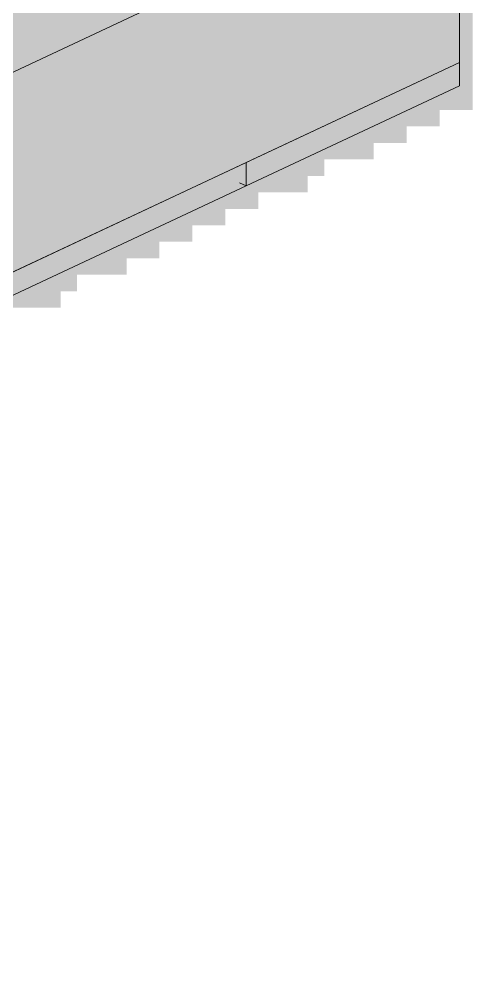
# Model space of a CAD drawing. Header units: millimetres. Extents: x 5 to 1315, y 5 to 292.
# Drawn here: x 1227.16 to 1229.81, y 83.55 to 89.22 of the extents above; entities that cross this region are included whole.
import ezdxf

# ---------------------------------------------------------------- set-up
doc = ezdxf.new("R2010")
doc.units = ezdxf.units.MM
doc.layers.add('EXISTING', color=7, linetype='Continuous')
doc.layers.add('IMAGES', color=7, linetype='Continuous')

# ---------------------------------------------------------------- blocks, each defined once
blk = doc.blocks.new('SHEET_03')
at = {"layer": 'EXISTING', "color": 250, "lineweight": 9}
for p, q in [((263.2288, 58.9151), (329.7311, 90.136)), ((329.7311, 88.9664), (329.7311, 90.136)), ((329.7311, 88.9664), (263.2288, 57.7455)), ((328.4823, 88.3801), (329.7311, 88.9664)), ((329.7311, 88.83), (329.7311, 88.9664)), ((329.7311, 88.83), (328.4823, 88.2437)), ((325.0479, 86.7678), (328.4823, 88.3801)), ((328.4823, 88.2437), (328.4823, 88.3801)), ((328.4442, 88.2616), (328.4823, 88.2437)), ((328.4823, 88.2437), (325.0479, 86.6313))]:
    blk.add_line(p, q, dxfattribs=at)
at = {"layer": 'IMAGES', "color": 7}
for points in [[(329.7109, 88.7841), (329.8073, 88.7841), (329.7109, 90.1338), (329.8073, 90.1338)], [(327.9764, 89.1697), (328.0727, 89.1697), (327.9764, 89.3625), (328.0727, 89.3625)], [(326.2418, 89.1697), (327.3982, 89.1697), (326.2418, 89.2661), (327.3982, 89.2661)], [(327.3982, 89.1697), (327.5909, 89.1697), (327.3982, 89.2661), (327.5909, 89.2661)], [(327.5909, 89.1697), (327.6873, 89.1697), (327.5909, 89.2661), (327.6873, 89.2661)], [(327.6873, 89.1697), (327.7836, 89.1697), (327.6873, 89.2661), (327.7836, 89.2661)], [(327.7836, 89.1697), (327.88, 89.1697), (327.7836, 89.2661), (327.88, 89.2661)], [(327.88, 89.1697), (327.9764, 89.1697), (327.88, 89.2661), (327.9764, 89.2661)], [(328.0727, 89.1697), (328.2655, 89.1697), (328.0727, 89.2661), (328.2655, 89.2661)], [(328.2655, 89.1697), (329.7109, 89.1697), (328.2655, 89.2661), (329.7109, 89.2661)], [(326.0491, 89.0733), (327.2055, 89.0733), (326.0491, 89.1697), (327.2055, 89.1697)], [(327.2055, 89.0733), (327.3018, 89.0733), (327.2055, 89.1697), (327.3018, 89.1697)], [(327.3018, 89.0733), (327.3982, 89.0733), (327.3018, 89.1697), (327.3982, 89.1697)], [(327.3982, 89.0733), (327.4945, 89.0733), (327.3982, 89.1697), (327.4945, 89.1697)], [(327.4945, 89.0733), (327.5909, 89.0733), (327.4945, 89.1697), (327.5909, 89.1697)], [(327.5909, 89.0733), (327.6873, 89.0733), (327.5909, 89.1697), (327.6873, 89.1697)], [(327.6873, 89.0733), (327.7836, 89.0733), (327.6873, 89.1697), (327.7836, 89.1697)], [(327.7836, 89.0733), (327.88, 89.0733), (327.7836, 89.1697), (327.88, 89.1697)], [(327.88, 89.0733), (327.9764, 89.0733), (327.88, 89.1697), (327.9764, 89.1697)], [(327.9764, 89.0733), (328.0727, 89.0733), (327.9764, 89.1697), (328.0727, 89.1697)], [(328.0727, 89.0733), (329.7109, 89.0733), (328.0727, 89.1697), (329.7109, 89.1697)], [(327.1091, 88.9769), (327.2055, 88.9769), (327.1091, 89.0733), (327.2055, 89.0733)], [(327.2055, 88.9769), (327.3018, 88.9769), (327.2055, 89.0733), (327.3018, 89.0733)], [(327.3018, 88.9769), (327.3982, 88.9769), (327.3018, 89.0733), (327.3982, 89.0733)], [(327.3982, 88.9769), (327.5909, 88.9769), (327.3982, 89.0733), (327.5909, 89.0733)], [(327.5909, 88.9769), (327.7836, 88.9769), (327.5909, 89.0733), (327.7836, 89.0733)], [(327.7836, 88.9769), (327.88, 88.9769), (327.7836, 89.0733), (327.88, 89.0733)], [(327.88, 88.9769), (329.6145, 88.9769), (327.88, 89.0733), (329.6145, 89.0733)], [(329.6145, 88.9769), (329.7109, 88.9769), (329.6145, 89.0733), (329.7109, 89.0733)], [(327.1091, 88.8805), (327.3018, 88.8805), (327.1091, 88.9769), (327.3018, 88.9769)], [(327.3018, 88.8805), (327.3982, 88.8805), (327.3018, 88.9769), (327.3982, 88.9769)], [(327.3982, 88.8805), (327.4945, 88.8805), (327.3982, 88.9769), (327.4945, 88.9769)], [(327.4945, 88.8805), (327.5909, 88.8805), (327.4945, 88.9769), (327.5909, 88.9769)], [(327.5909, 88.8805), (329.3255, 88.8805), (327.5909, 88.9769), (329.3255, 88.9769)], [(329.3255, 88.8805), (329.4218, 88.8805), (329.3255, 88.9769), (329.4218, 88.9769)], [(329.4218, 88.8805), (329.5182, 88.8805), (329.4218, 88.9769), (329.5182, 88.9769)], [(329.5182, 88.8805), (329.6145, 88.8805), (329.5182, 88.9769), (329.6145, 88.9769)], [(329.6145, 88.7841), (329.7109, 88.7841), (329.6145, 88.9769), (329.7109, 88.9769)], [(327.1091, 88.7841), (327.2055, 88.7841), (327.1091, 88.8805), (327.2055, 88.8805)], [(327.2055, 88.7841), (327.3018, 88.7841), (327.2055, 88.8805), (327.3018, 88.8805)], [(327.3018, 88.7841), (327.4945, 88.7841), (327.3018, 88.8805), (327.4945, 88.8805)], [(327.4945, 88.7841), (329.1327, 88.7841), (327.4945, 88.8805), (329.1327, 88.8805)], [(329.1327, 88.7841), (329.3255, 88.7841), (329.1327, 88.8805), (329.3255, 88.8805)], [(329.3255, 88.7841), (329.4218, 88.7841), (329.3255, 88.8805), (329.4218, 88.8805)], [(329.4218, 88.7841), (329.6145, 88.7841), (329.4218, 88.8805), (329.6145, 88.8805)], [(327.1091, 88.6877), (327.2055, 88.6877), (327.1091, 88.7841), (327.2055, 88.7841)], [(327.2055, 88.6877), (328.94, 88.6877), (327.2055, 88.7841), (328.94, 88.7841)], [(328.94, 88.6877), (329.1327, 88.6877), (328.94, 88.7841), (329.1327, 88.7841)], [(329.1327, 88.6877), (329.2291, 88.6877), (329.1327, 88.7841), (329.2291, 88.7841)], [(329.2291, 88.5913), (329.3255, 88.5913), (329.2291, 88.7841), (329.3255, 88.7841)], [(329.3255, 88.6877), (329.5182, 88.6877), (329.3255, 88.7841), (329.5182, 88.7841)], [(329.5182, 88.6877), (329.6145, 88.6877), (329.5182, 88.7841), (329.6145, 88.7841)], [(329.6145, 88.6877), (329.7109, 88.6877), (329.6145, 88.7841), (329.7109, 88.7841)], [(329.7109, 88.6877), (329.8073, 88.6877), (329.7109, 88.7841), (329.8073, 88.7841)], [(327.0127, 88.5913), (328.7473, 88.5913), (327.0127, 88.6877), (328.7473, 88.6877)], [(328.7473, 88.5913), (328.8436, 88.5913), (328.7473, 88.6877), (328.8436, 88.6877)], [(328.8436, 88.5913), (328.94, 88.5913), (328.8436, 88.6877), (328.94, 88.6877)], [(328.94, 88.5913), (329.0364, 88.5913), (328.94, 88.6877), (329.0364, 88.6877)], [(329.0364, 88.5913), (329.1327, 88.5913), (329.0364, 88.6877), (329.1327, 88.6877)], [(329.1327, 88.5913), (329.2291, 88.5913), (329.1327, 88.6877), (329.2291, 88.6877)], [(329.3255, 88.5913), (329.4218, 88.5913), (329.3255, 88.6877), (329.4218, 88.6877)], [(329.4218, 88.5913), (329.5182, 88.5913), (329.4218, 88.6877), (329.5182, 88.6877)], [(329.5182, 88.5913), (329.6145, 88.5913), (329.5182, 88.6877), (329.6145, 88.6877)], [(326.82, 88.4949), (328.4582, 88.4949), (326.82, 88.5913), (328.4582, 88.5913)], [(328.4582, 88.4949), (328.7473, 88.4949), (328.4582, 88.5913), (328.7473, 88.5913)], [(328.7473, 88.4949), (328.8436, 88.4949), (328.7473, 88.5913), (328.8436, 88.5913)], [(328.8436, 88.4949), (328.94, 88.4949), (328.8436, 88.5913), (328.94, 88.5913)], [(328.94, 88.4949), (329.2291, 88.4949), (328.94, 88.5913), (329.2291, 88.5913)], [(329.2291, 88.4949), (329.3255, 88.4949), (329.2291, 88.5913), (329.3255, 88.5913)], [(329.3255, 88.4949), (329.4218, 88.4949), (329.3255, 88.5913), (329.4218, 88.5913)], [(326.6273, 88.3985), (328.3618, 88.3985), (326.6273, 88.4949), (328.3618, 88.4949)], [(328.3618, 88.3985), (328.4582, 88.3985), (328.3618, 88.4949), (328.4582, 88.4949)], [(328.4582, 88.3985), (328.6509, 88.3985), (328.4582, 88.4949), (328.6509, 88.4949)], [(328.6509, 88.3985), (329.0364, 88.3985), (328.6509, 88.4949), (329.0364, 88.4949)], [(329.0364, 88.3985), (329.1327, 88.3985), (329.0364, 88.4949), (329.1327, 88.4949)], [(329.1327, 88.3985), (329.2291, 88.3985), (329.1327, 88.4949), (329.2291, 88.4949)], [(326.4345, 88.3021), (328.1691, 88.3021), (326.4345, 88.3985), (328.1691, 88.3985)], [(328.1691, 88.3021), (328.2655, 88.3021), (328.1691, 88.3985), (328.2655, 88.3985)], [(328.2655, 88.3021), (328.3618, 88.3021), (328.2655, 88.3985), (328.3618, 88.3985)], [(328.3618, 88.3021), (328.4582, 88.3021), (328.3618, 88.3985), (328.4582, 88.3985)], [(328.4582, 88.2057), (328.5545, 88.2057), (328.4582, 88.3985), (328.5545, 88.3985)], [(328.5545, 88.3021), (328.7473, 88.3021), (328.5545, 88.3985), (328.7473, 88.3985)], [(328.7473, 88.3021), (328.8436, 88.3021), (328.7473, 88.3985), (328.8436, 88.3985)], [(328.8436, 88.3021), (328.94, 88.3021), (328.8436, 88.3985), (328.94, 88.3985)], [(326.1455, 88.2057), (327.88, 88.2057), (326.1455, 88.3021), (327.88, 88.3021)], [(327.88, 88.2057), (328.0727, 88.2057), (327.88, 88.3021), (328.0727, 88.3021)], [(328.0727, 88.2057), (328.1691, 88.2057), (328.0727, 88.3021), (328.1691, 88.3021)], [(328.1691, 88.2057), (328.4582, 88.2057), (328.1691, 88.3021), (328.4582, 88.3021)], [(328.5545, 88.2057), (328.6509, 88.2057), (328.5545, 88.3021), (328.6509, 88.3021)], [(328.6509, 88.2057), (328.7473, 88.2057), (328.6509, 88.3021), (328.7473, 88.3021)], [(328.7473, 88.2057), (328.8436, 88.2057), (328.7473, 88.3021), (328.8436, 88.3021)], [(326.0491, 88.1093), (327.7836, 88.1093), (326.0491, 88.2057), (327.7836, 88.2057)], [(327.7836, 88.1093), (327.88, 88.1093), (327.7836, 88.2057), (327.88, 88.2057)], [(327.88, 88.1093), (327.9764, 88.1093), (327.88, 88.2057), (327.9764, 88.2057)], [(327.9764, 88.1093), (328.0727, 88.1093), (327.9764, 88.2057), (328.0727, 88.2057)], [(328.0727, 88.1093), (328.1691, 88.1093), (328.0727, 88.2057), (328.1691, 88.2057)], [(328.1691, 88.1093), (328.2655, 88.1093), (328.1691, 88.2057), (328.2655, 88.2057)], [(328.2655, 88.1093), (328.4582, 88.1093), (328.2655, 88.2057), (328.4582, 88.2057)], [(328.4582, 88.1093), (328.5545, 88.1093), (328.4582, 88.2057), (328.5545, 88.2057)], [(325.76, 88.0129), (327.3982, 88.0129), (325.76, 88.1093), (327.3982, 88.1093)], [(327.3982, 88.0129), (327.5909, 88.0129), (327.3982, 88.1093), (327.5909, 88.1093)], [(327.5909, 88.0129), (327.7836, 88.0129), (327.5909, 88.1093), (327.7836, 88.1093)], [(327.7836, 88.0129), (327.88, 88.0129), (327.7836, 88.1093), (327.88, 88.1093)], [(327.88, 88.0129), (328.1691, 88.0129), (327.88, 88.1093), (328.1691, 88.1093)], [(328.1691, 88.0129), (328.2655, 88.0129), (328.1691, 88.1093), (328.2655, 88.1093)], [(328.2655, 88.0129), (328.3618, 88.0129), (328.2655, 88.1093), (328.3618, 88.1093)], [(325.6636, 87.9165), (327.3018, 87.9165), (325.6636, 88.0129), (327.3018, 88.0129)], [(327.3018, 87.9165), (327.3982, 87.9165), (327.3018, 88.0129), (327.3982, 88.0129)], [(327.3982, 87.9165), (327.5909, 87.9165), (327.3982, 88.0129), (327.5909, 88.0129)], [(327.5909, 87.9165), (327.6873, 87.9165), (327.5909, 88.0129), (327.6873, 88.0129)], [(327.6873, 87.9165), (327.7836, 87.9165), (327.6873, 88.0129), (327.7836, 88.0129)], [(327.7836, 87.9165), (327.9764, 87.9165), (327.7836, 88.0129), (327.9764, 88.0129)], [(327.9764, 87.9165), (328.0727, 87.9165), (327.9764, 88.0129), (328.0727, 88.0129)], [(328.0727, 87.9165), (328.1691, 87.9165), (328.0727, 88.0129), (328.1691, 88.0129)], [(327.1091, 87.8201), (327.2055, 87.8201), (327.1091, 87.9165), (327.2055, 87.9165)], [(327.2055, 87.8201), (327.3018, 87.8201), (327.2055, 87.9165), (327.3018, 87.9165)], [(327.3018, 87.8201), (327.3982, 87.8201), (327.3018, 87.9165), (327.3982, 87.9165)], [(327.3982, 87.7237), (327.4945, 87.7237), (327.3982, 87.9165), (327.4945, 87.9165)], [(327.4945, 87.8201), (327.88, 87.8201), (327.4945, 87.9165), (327.88, 87.9165)], [(327.88, 87.8201), (327.9764, 87.8201), (327.88, 87.9165), (327.9764, 87.9165)], [(327.1091, 87.7237), (327.2055, 87.7237), (327.1091, 87.8201), (327.2055, 87.8201)], [(327.2055, 87.7237), (327.3982, 87.7237), (327.2055, 87.8201), (327.3982, 87.8201)], [(327.4945, 87.7237), (327.5909, 87.7237), (327.4945, 87.8201), (327.5909, 87.8201)], [(327.5909, 87.7237), (327.6873, 87.7237), (327.5909, 87.8201), (327.6873, 87.8201)], [(327.6873, 87.7237), (327.7836, 87.7237), (327.6873, 87.8201), (327.7836, 87.8201)], [(327.0127, 87.6273), (327.3018, 87.6273), (327.0127, 87.7237), (327.3018, 87.7237)], [(327.3018, 87.6273), (327.3982, 87.6273), (327.3018, 87.7237), (327.3982, 87.7237)], [(327.3982, 87.6273), (327.4945, 87.6273), (327.3982, 87.7237), (327.4945, 87.7237)], [(327.1091, 87.5309), (327.2055, 87.5309), (327.1091, 87.6273), (327.2055, 87.6273)], [(327.2055, 87.5309), (327.3018, 87.5309), (327.2055, 87.6273), (327.3018, 87.6273)], [(327.3018, 87.5309), (327.3982, 87.5309), (327.3018, 87.6273), (327.3982, 87.6273)]]:
    blk.add_solid(points, dxfattribs=at)

msp = doc.modelspace()

# ---------------------------------------------------------------- block references
msp.add_blockref('SHEET_03', (900, 0))

doc.saveas('drawing.dxf')
